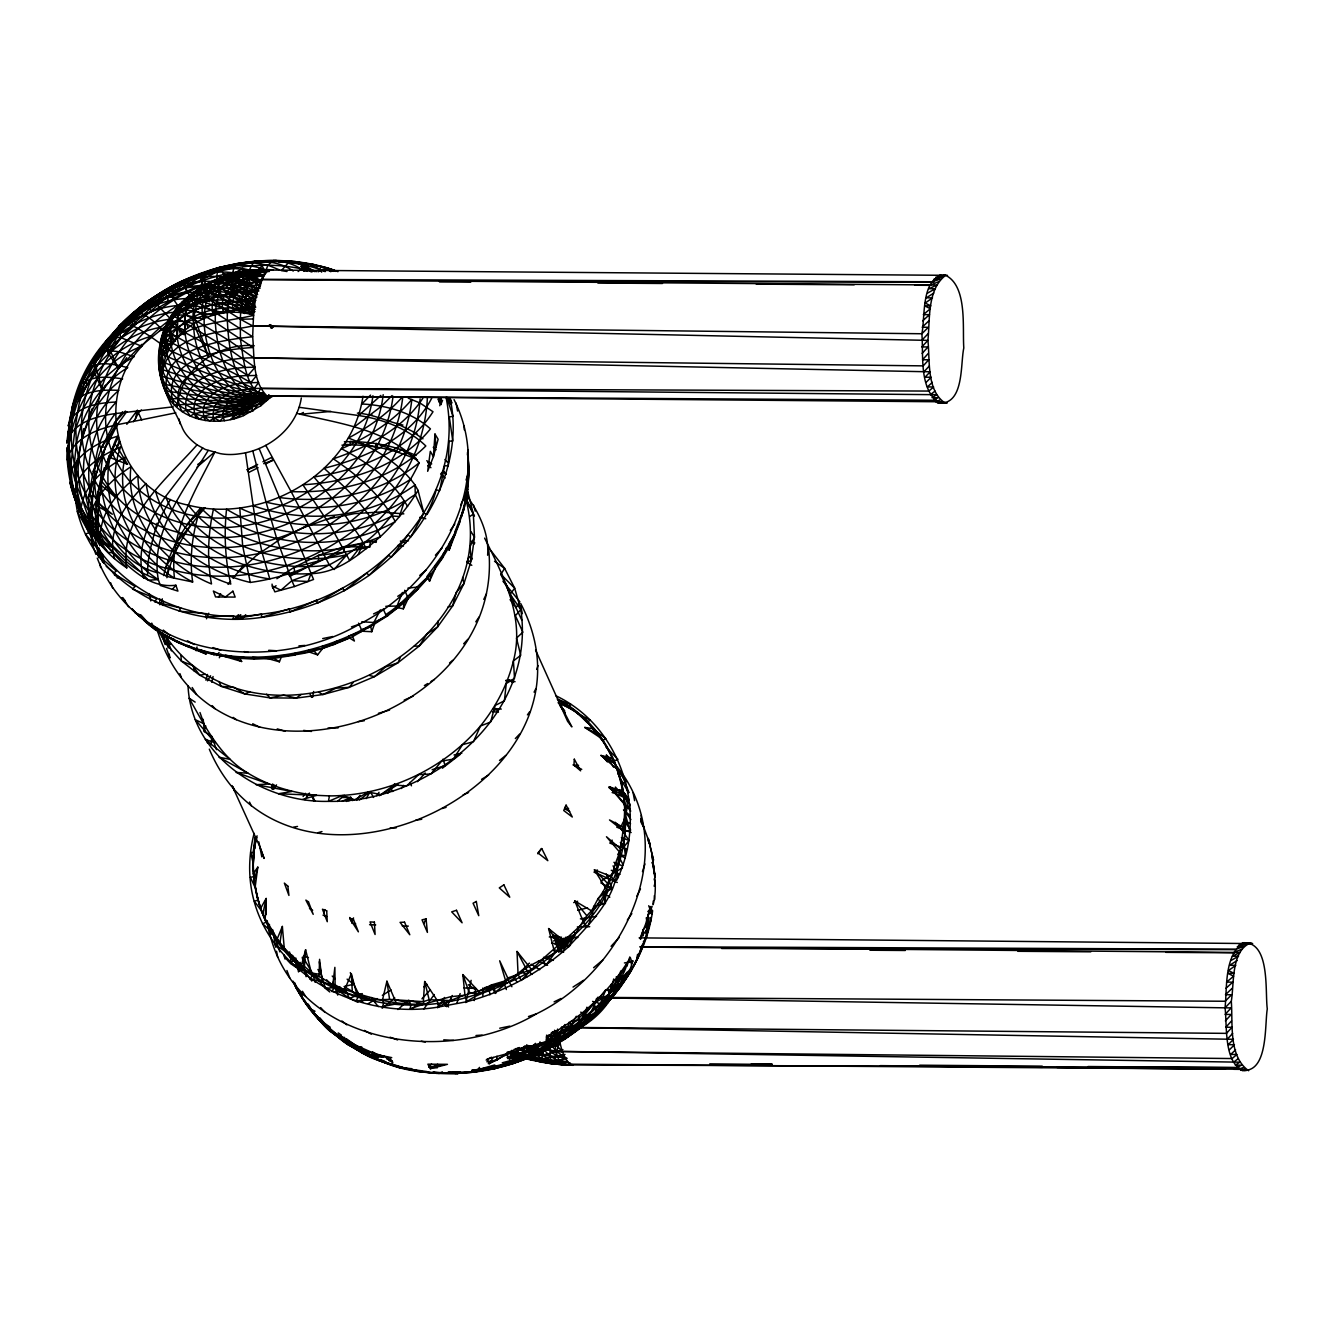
<?xml version="1.0" encoding="UTF-8"?>
<svg xmlns="http://www.w3.org/2000/svg" width="1334" height="1334" viewBox="0 0 1334 1334"><rect width="100%" height="100%" fill="white"/><g stroke="black" fill="none" stroke-linecap="round" stroke-linejoin="round"><path stroke-width="1.5" d="M254.11 833.366C225.996 943.855 336.368 1024.312 438.502 1007.02C459.646 994.03 483.141 990.545 506.353 983.208C533.5 973.353 554.51 953.326 575.354 934.117C644.939 870.385 645.256 747.323 557.946 699.083M652.626 910.722C648.007 944.172 631.466 975.471 609.355 1000.783C580.457 1044.105 528.948 1038.819 489.395 1063.682L487.11 1059.113L506.703 1053.777L508.921 1058.379C534.651 1049.941 558.879 1037.235 580.39 1020.777C599.166 1004.202 621.394 987.377 627.58 961.847L632.033 962.648L630.332 957.662C610.322 991.129 580.674 1018.326 546.423 1036.785L546.39 1042.671L548.324 1048.874C513.09 1066.833 472.786 1077.172 433.183 1071.819L436.168 1073.386L457.612 1073.536L467.8 1071.986M446.056 397.399C468.517 506.987 364.465 603.218 261.514 614.14C167.834 629.881 63.415 561.447 77.472 458.596M272.636 270.068C236.385 264.065 240.604 316.692 240.387 339.186C243.839 358.863 244.839 395.097 270.285 397.615C259.73 396.748 238.686 400.867 243.588 415.574C218.759 426.23 185.309 422.428 169.301 398.749C159.163 382.374 158.412 362.798 159.947 344.222C169.235 293.263 224.746 267.05 272.636 270.068L945.656 275.321C967.534 286.193 962.348 327.163 963.798 347.974C960.263 364.365 964.315 404.285 939.219 403.185C918.843 388.744 923.595 356.145 921.877 333.75C925.462 316.441 920.477 273.537 947.524 275.371M266.233 914.657L265.666 900.367M97.265 558.146C136.218 659.996 274.12 674.087 359.346 624.229C437.519 584.692 496.682 484.475 454.06 399.65M482.858 996.281L482.941 987.96M267.217 920.643C285.343 1043.505 443.972 1069.201 536.385 1013.857C628.197 969.701 688.711 836.501 606.52 755.061M935.834 277.189L943.805 275.938L937.669 275.888L945.656 275.321C926.947 289.611 930.131 319.176 927.914 340.387C930.081 360.714 926.246 390.662 945.356 403.235M597.532 997.799L1225.046 1007.837C1227.263 986.61 1224.078 957.045 1242.788 942.754C1270.568 941.07 1264.915 991.412 1267.283 1008.888C1264.649 1024.745 1268.134 1070.468 1244.355 1070.385C1223.395 1064.966 1227.23 1024.829 1225.046 1007.837L1231.299 1001.3C1234.35 983.508 1230.748 950.758 1250.792 942.855M1231.299 1001.3C1233 1023.678 1228.264 1056.278 1248.641 1070.735M162.498 633.016L162.431 636.868L165.149 644.589M464.966 995.197L450.659 996.715L424.162 1004.068L423.328 1001.667L424.679 981.524L437.218 1000.417L438.502 1007.02L466.883 1001.684L464.966 995.197L462.865 974.604L478.656 991.262L491.479 984.942L492.663 987.76C428.848 1017.258 345.873 1009.605 293.363 960.663L292.63 956.028C280.94 946.823 274.521 932.916 262.515 923.828L266 922.211C254.711 895.531 249.758 866.049 255.278 837.218L254.727 848.574M450.659 996.715L452.043 1000.633L429.164 999.733L423.328 1001.667L389.595 999.416L370.085 999.983L345.072 992.546L321.727 977.872L290.428 963.031L293.363 960.663C261.297 929.031 245.406 879.623 257.078 835.818M593.53 728.681L584.792 727.447L600.817 738.019C622.044 767.967 628.381 806.253 623.962 842.104L619.643 848.057L606.47 836.751L619.843 852.376C610.805 872.253 609.238 895.681 591.612 910.889C580.79 920.16 577.389 935.718 565.849 944.872C551.826 957.779 531.916 961.314 518.076 974.47C503.985 989.394 482.558 989.761 466.883 1001.684C504.452 991.712 539.47 972.986 568.351 946.94C588.844 924.429 616.391 898.716 617.509 866.5C620.26 845.523 625.413 825.212 624.495 803.785C621.844 761.564 596.081 721.044 558.946 700.35M420.093 398.933C410.238 547.023 187.11 631.199 93.197 507.454C6.87 370.569 194.697 221.027 325.379 271.419M427.364 397.865C421.877 517.759 285.293 599.5 173.82 570.202C65.516 546.173 36.218 416.458 108.404 338.302C137.569 316.475 163.899 288.461 200.033 277.255C235.868 264.315 275.838 260.88 312.656 271.686M653.26 900.967L653.143 904.669C656.928 890.845 654.994 875.821 652.676 861.847M319.059 976.471L319.576 959.329L322.178 981.741C355.228 992.946 388.644 1006.053 424.162 1004.068L410.172 1008.671L410.755 1005.386L409.221 1000.533L424.162 1004.068M255.794 307.137C231.049 290.745 193.914 291.262 173.287 314.19L170.752 327.464L171.336 345.956L166.567 342.071C161.181 317.876 183.625 299.883 200.95 287.344C221.394 273.937 246.073 272.453 269.735 270.035C247.64 278.372 222.011 274.937 200.95 287.344C184.876 300.183 182.191 323.128 186.593 342.054C193.48 376.972 232.299 415.174 269.018 395.948M159.58 604.686L159.83 598.883M163.248 605.486L163.415 601.351M193.93 670.752L194.097 666.633M301.301 398.066C296.715 427.964 268.784 450.125 239.653 453.777A45.006 30.999 -15.8 0 1 220.193 453.61L205.303 449.441L197.032 444.839C167.334 478.806 119.009 516.291 126.78 567.867C90.495 544.189 70.168 502.518 67.234 459.963C68.167 415.925 85.459 372.286 111.589 337.068L121.177 337.735L141.754 346.306C169.718 312.106 213.223 291.262 257.395 290.962M257.229 896.982L261.08 910.355L260.714 908.221L266.166 898.466L265.183 919.076L270.819 928.231L271.019 931.666L261.08 910.355L254.377 901.217L258.029 900.05C253.26 879.79 250.875 857.862 256.728 837.585M1242.488 1070.685L1246.773 1070.335L1240.637 1070.285L1244.956 1069.268L570.152 1064.198C562.398 1057.195 560.814 1046.023 558.596 1036.335L550.575 1035.784L550.158 1056.228L551.142 1062.915L551.976 1063.865L573.036 1065.282L560.714 1063.832L511.856 1051.159M197.032 444.839C191.179 440.403 185.626 435.184 182.541 428.414C175.504 410.789 162.831 394.33 162.298 374.754C162.748 349.925 181.09 328.498 203.152 318.909C194.831 282.208 238.486 268.734 266.917 271.619C253.01 289.828 253.66 314.841 252.66 336.752C254.627 356.778 251.909 383.492 268.818 397.615L271.836 396.998M147.574 574.921C147.124 557.095 152.626 540.17 157.112 523.178M465.166 496.632C509.938 655.294 256.545 771.402 164.832 634.917M244.772 313.573C248.124 296.998 242.338 274.637 254.994 261.181C282.941 259.146 311.672 261.481 337.952 271.669M77.339 462.715L81.758 438.236L90.212 414.074L102.535 390.745L94.297 372.286L94.481 359.146L95.448 355.611L108.404 338.302M647.357 929.031L648.274 914.39L652.026 911.739L650.408 906.536L645.706 923.895L639.953 938.569L647.357 929.031L645.706 923.895M258.963 270.285L244.322 272.503L242.454 275.621C242.805 285.426 250.242 292.98 255.494 300.634L253.71 302.718C232.833 289.378 203.485 286.693 183.008 302.234L177.755 314.324L177.489 337.752L171.752 334.417L162.264 335.818C152.71 391.129 223.912 427.247 268.351 399.2L270.952 396.198M434.984 434.05L433.417 456.662L427.664 471.319L430.315 451.342L433.417 456.662L438.119 439.286L434.984 434.05L435.985 447.157M467.484 452.593C470.235 475.071 467.55 498.132 459.813 519.41L460.18 521.26L449.124 550.108L449.391 543.221C465.082 516.608 471.486 484.842 467.55 454.244C469.801 468.884 469.018 484.209 464.682 498.382M99.833 545.689C95.531 509.538 99.516 469.318 118.576 437.252M94.847 363.448C113.724 335.218 133.55 306.42 164.866 290.745C193.13 274.487 224.779 264.182 257.279 261.197L259.68 262.781L276.305 260.463L279.106 262.014L295.014 261.497C307.82 265.166 321.994 264.882 334.534 270.619C266.083 247.357 186.71 265.716 133.05 313.29L135.601 324.479L121.027 338.086L107.971 352.793L118.443 368.784L102.535 390.745L94.847 363.448C104.886 343.472 117.475 323.995 136.518 311.522C151.476 300.584 170.002 297.415 185.576 287.66C212.89 275.104 243.205 268.217 273.337 270.168M304.435 966.45L305.619 949.758L312.139 976.088L309.571 978.789L322.178 981.741L304.435 966.45L301.434 965.466L292.63 956.028L301.918 967.767L301.434 965.466L305.619 949.758M254.177 309.405C227.53 309.555 199.383 313.006 176.722 328.131C154.594 341.304 155.811 370.302 165.316 391.045C199.383 395.348 234.434 402.234 268.868 397.682C232.216 396.348 195.231 386.326 160.48 375.821L163.048 383.108C141.07 330.815 202.551 250.992 256.211 297.599M196.148 418.476C184.476 388.661 224.979 375.288 247.79 375.638L255.061 367.317L230.348 350.075L171.736 314.874L184.876 315.091L203.152 318.909C218.643 312.123 236.435 309.972 252.776 314.924L251.876 312.356C211.422 295.181 150.042 330.032 161.831 377.038C163.999 397.916 184.409 412.089 203.652 416.241C227.214 422.078 248.874 406.67 268.618 395.814L268.351 399.2L260.93 405.653L243.588 415.574M559.863 1039.036L558.663 1044.922L544.706 1042.771L530.048 1046.656L530.015 1058.963L530.832 1059.996L551.976 1063.865L572.153 1064.565M620.627 971.069C617.725 1002.651 588.094 1022.111 564.816 1039.269C531.132 1059.313 492.146 1073.803 452.459 1071.986L457.612 1073.536L460.097 1071.952L448.307 1071.869M177.405 406.336C178.489 385.809 191.762 367.984 208.621 357.095L193.63 324.029C190.895 305.336 197.499 288.528 215.124 279.907C229.448 273.353 245.89 279.54 257.179 289.211L260.097 288.227M255.494 300.634C238.286 288.244 214.474 282.891 194.731 292.413C182.908 301.968 185.593 317.225 184.992 330.365L178.206 327.464L166.066 327.914L164.382 328.981C190.345 346.823 221.494 357.595 247.79 375.638L256.662 375.438L250.775 382.708C230.632 382.391 194.847 394.214 205.169 420.56M211.122 744.756L211.839 736.451L204.302 731.599L203.202 719.309M68.351 453.727L69.902 436.335L68.301 431.099L69.201 444.205L66.733 448.424L68.818 468.434L68.351 453.727L66.733 448.424M362.998 396.231C351.442 474.07 262.448 524.279 188.377 505.169C115.508 490.829 92.963 398.432 141.754 346.306C95.081 363.465 70.035 412.64 67.234 459.963M209.305 749.158C288.344 936.018 614.974 784.642 520.727 603.552M132.5 609.671C203.652 681.824 322.611 664.099 397.599 607.637L403.335 608.838L403.902 602.851C425.346 583.275 444.139 560.213 455.461 533.233L455.077 531.416L463.898 509.138L467.7 489.028L464.799 498.332M254.377 852.359L250.659 852.576L253.293 863.565L254.194 854.227M466.216 488.461L467.951 492.163L466.95 501.884L473.337 514.09L474.47 537.018L471.319 560.38L463.982 583.558L452.626 605.953L437.569 626.98L419.176 646.09L397.932 662.798L374.404 676.672L349.175 687.36L322.928 694.547L296.315 698.099L270.035 697.882L244.756 693.93L221.161 686.326L199.85 675.271L181.374 661.064L166.2 644.055L157.862 629.981M487.627 555.227C489.361 533.75 478.923 512.206 466.316 495.231M438.269 620.86L437.569 626.98L426.997 633.95L419.176 646.09L414.324 646.106M332.75 985.209L334.867 967.35L335.084 984.876L344.472 990.195L345.072 992.546L331.649 991.462L333.767 988.527L332.75 985.209L335.084 984.876M474.27 1000.6L475.721 988.444L463.949 987.944M276.872 578.706L294.164 567.267L318.526 555.361L343.822 552.259L369.735 546.99L370.402 541.504L376.455 541.137M626.863 972.353C596.065 1028.064 535.918 1062.581 474.154 1071.902L471.969 1070.318C517.692 1063.982 562.531 1047.257 596.031 1014.44L595.598 1007.804L593.747 1003.001C617.709 992.096 634.867 970.785 641.854 945.606M272.536 785.726L272.086 789.144L274.037 785.659M544.706 1042.771L541.354 1062.231L553.026 1063.165L566.616 1062.031L570.352 1063.098M157.262 630.265C214.29 813.807 508.187 723.295 488.494 547.457M630.715 830.065L623.945 820.36C627.397 810.722 630.048 797.365 621.277 789.745M280.073 942.021L282.358 926.446L277.005 939.369L277.872 942.554L274.621 944.572L284.742 950.942L301.918 967.767M439.803 405.753L440.954 397.966M372.936 395.731C359.063 501.651 206.737 560.613 130.198 481.857C55.845 393.964 164.699 276.538 260.997 282.758L267.951 265.166L273.47 260.463L313.19 264.332L333.367 271.369M383.192 394.697C369.885 509.204 205.453 573.703 122.995 488.844C43.388 394.731 159.93 269.001 263.048 275.638C209.071 250.859 156.645 295.481 118.526 329.331L121.027 338.086M393.063 396.265C378.989 508.221 232.566 575.538 137.919 514.691C93.03 486.543 77.022 425.613 97.716 377.705C107.537 353.227 123.879 331.749 143.789 314.574C163.332 293.847 192.83 287.227 219.726 296.098L216.858 276.138L217.926 267.8C234.751 264.082 253.31 263.632 268.984 271.652M402.635 398.332C388.361 511.356 247.224 581.291 146.723 531.232C101.884 509.655 74.437 458.196 83.041 408.938C87.21 382.474 99.25 357.729 115.875 336.868C134.634 321.744 157.896 312.023 182.174 311.839L170.785 295.448L165.199 289.895C141.521 304.185 121.561 325.012 110.138 350.342L118.443 368.784L141.854 344.339M648.874 917.625C646.757 949.958 627.981 978.622 607.554 1002.834L600.533 1003.718L592.579 1001.4M649.475 913.54L652.126 906.27M643.255 942.037L646.106 938.219L651.192 917.742M651.742 914.007L652.309 910.272M257.796 867.15L255.111 887.494L250.408 877.305L254.127 876.605L253.327 873.603L257.796 867.15L254.344 879.906M265.566 910.672L266.183 906.837M467.584 453.46L468.201 449.625M637.552 954.394L636.968 958.062L640.87 950.658M118.526 329.331L119.009 326.413C146.44 295.231 192.73 275.788 232.883 293.147C233.267 283.575 230.232 271.786 236.401 263.632L252.843 262.748L267.951 265.166L279.373 269.835M255.628 839.136L253.627 850.408L253.994 848.457M312.606 697.282L313.64 691.479M484.626 538.136C503.535 575.954 524.962 617.409 513.423 660.93C507.537 684.876 495.864 706.887 480.423 726.029C443.272 769.685 386.76 795.831 329.431 795.898L328.447 801.35C262.348 803.135 191.346 756.028 188.027 685.926M561.264 952.042L563.932 938.119M553.243 1032.466L560.313 1044.472L545.056 1043.005L541.354 1062.231L506.903 1052.376M932.299 382.341L927.447 386.927L933.6 386.977L928.881 391.062L260.864 388.427C242.788 388.027 210.405 393.297 213.323 417.575L219.893 420.977L223.262 417.559L252.61 411.172C249.074 401.417 261.881 398.399 268.784 396.531C236.485 405.92 202.351 397.916 169.301 398.749C150.525 349.691 220.093 340.187 252.66 336.752L215.574 312.806L187.694 296.765L234.284 312.106C226.28 295.031 246.507 282.591 261.097 280.94L262.665 275.521L266.483 271.786L269.551 270.919M626.93 966.25L629.815 956.928M81.758 438.236L83.675 428.648M161.114 604.652L162.298 598.816M260.147 286.81L260.997 282.758C237.285 267.851 206.887 269.668 182.108 280.99C156.261 292.096 139.503 314.974 119.21 333.267L129.365 330.315L133.717 319.71C158.763 297.882 185.559 277.439 217.926 267.8C242.304 262.264 270.835 255.494 293.263 271.035M263.098 912.723L266.166 898.466M555.611 695.631C622.795 727.313 648.574 814.707 616.692 880.24L613.223 879.49L611.422 876.471L594.397 869.851L607.087 890.312L604.119 904.035L600.9 902.818L598.099 898.599C606.303 888.744 609.521 876.705 617.509 866.5L614.974 863.482M613.707 978.973L611.105 990.628L604.585 1003.818L594.597 1016.108L588.611 1015.958L580.724 1012.156M133.417 421.677L135.418 418.826L137.335 410.355L141.687 420.043M163.665 575.571C169.618 550.125 183.575 526.98 200.967 507.67M166.867 577.722C172.486 551.426 187.11 527.714 205.002 507.937M196.181 650.759L197.032 646.957M211.773 682.241L213.056 676.538M611.656 983.775L609.371 993.697L609.355 1000.783L607.554 1002.834M386.91 981.224L382.491 999.983L383.642 1003.335L382.508 1006.57L396.632 1003.852L386.91 981.224L389.595 999.416M465.816 1002.568L471.135 980.34M83.041 519.076L69.852 476.421C72.52 449.892 75.021 423.045 80.54 396.732C94.731 368.467 119.71 345.273 150.459 336.502L170.318 350.642M449.425 545.689L426.847 576.705L429.531 581.207L431.349 573.903C415.808 586.743 403.185 603.602 385.743 614.607L383.525 609.688M204.302 731.599L205.753 725.879M596.531 998.549C585.543 1036.618 544.689 1050.792 510.739 1061.597L508.921 1058.379L520.377 1048.741L527.981 1051.342C576.855 1045.122 606.47 1002.551 627.647 962.464L631.165 961.264M205.936 680.223L207.47 674.454M640.587 939.353L643.221 929.565L649.641 922.911M645.689 933L647.64 925.779L646.273 917.809M159.696 367.334L162.298 374.754C144.289 322.178 213.573 287.977 254.944 311.572M102.234 486.093L115.408 497.399L102.034 481.774L109.105 455.628L110.472 457.679L127.48 464.299L117.325 447.057L119.376 439.686M517.625 1053.093L508.071 1052.326L520.56 1057.212L551.976 1063.865L554.244 1060.847L558.663 1044.922L543.505 1049.508L521.627 1052.793M654.144 886.193L655.177 882.591L654.144 878.939M642.738 943.855C635.034 970.468 615.374 992.163 596.365 1011.656C571.269 1033.116 542.771 1054.861 508.921 1058.379M208.171 300.067L201.501 285.376L203.368 279.073L199.75 273.603L206.787 300.233C146.373 288.311 97.515 340.037 77.455 391.846C85.043 370.518 98.933 351.776 115.875 336.868M556.211 1030.849C553.327 1041.487 555.511 1054.11 560.714 1063.832L562.581 1064.882L1237.035 1067.5L1241.454 1065.166L1235.317 1065.116L1239.82 1062.181L562.381 1051.492L543.805 1049.691L526.28 1045.639M444.906 553.06L446.573 547.524M98.649 543.905C92.379 518.826 96.315 491.946 104.369 467.65L105.753 469.651L114.791 443.838L117.325 447.057M271.652 787.544L272.753 784.025L271.352 787.777M449.124 550.108L451.876 541.321M464.532 506.653L461.197 517.008L463.898 509.138M536.735 669.401L538.002 665.566M273.137 788.961L274.42 785.042M466.066 480.057L467.934 474.354M642.471 871.586L644.972 863.982M323.645 913.29L324.879 909.571M353.543 917.892L351.792 923.211L355.644 923.678M626.296 817.675L629.798 830.615L626.08 830.832L623.011 827.097L626.296 817.675L624.879 815.808M456.795 1003.201L460.163 993.58M380.223 609.988L373.87 622.511L374.487 624.079L352.626 636.585L354.41 641.037L349.475 637.935L348.658 636.118L362.131 631.232L371.752 631.716L374.487 624.079L387.961 615.541L403.902 602.851M569.685 811.439L564.799 808.921L566.133 805.169L572.286 817.025L563.732 810.522L566.05 805.152M553.56 935.467L555.894 938.619L558.879 951.942L561.097 945.773L559.413 940.303L555.844 935.701L558.879 936.718M401.617 397.782C386.71 414.541 368.084 427.43 348.457 438.052C373.954 447.724 398.733 462.615 415.007 484.959L415.291 494.597C394.43 506.203 383.959 530.315 363.348 543.088C347.207 555.394 329.598 565.633 310.955 573.653L308.087 581.491L291.879 580.69L280.874 590.212L272.369 585.993L274.821 591.862L294.414 586.543L313.557 579.473L259.113 448.507M508.738 1051.859L520.56 1057.212L530.832 1059.996L535.484 1053.543L540.003 1041.937L543.805 1049.691L550.158 1056.228L559.013 1061.164L567.367 1061.48L560.714 1063.832M595.598 1007.804L609.971 997.699L621.16 986.159L621.561 978.572L632.349 967.033L631.282 970.735L619.009 988.627L615.624 990.128L605.536 990.111L600.533 1003.718L563.398 1038.936L548.324 1048.874L543.788 1042.754L528.664 1049.875L506.987 1057.295M90.212 414.074L92.313 408.404M472.353 558.612L469.018 556.561L466.933 562.214L471.802 565.316M166.066 575.854L169.001 568.217L165.416 567.8L178.172 545.873L174.804 544.939L191.129 524.596L188.044 523.161L204.536 507.72M586.927 1007.203C581.641 1027.213 561.797 1035.584 547.507 1048.207C530.598 1058.846 511.256 1064.665 491.462 1066.833L494.747 1068.634L513.557 1062.431L561.18 1037.285L571.719 1024.779L595.514 1002.534L605.536 990.111M402.434 592.479L397.048 606.02L397.599 607.637M562.698 952.359L566.917 943.255L566.233 938.519L576.672 937.352M333.65 644.706L336.168 643.255L335.451 641.737L349.475 637.935L322.911 648.191L317.592 654.861L309.021 651.959L294.33 653.543L295.181 655.027L274.054 658.329L254.094 659.129L252.61 657.328L267.884 658.579L279.406 661.797L281.274 657.178L280.39 655.711C305.636 655.628 329.882 646.84 352.626 636.585M206.47 618.793L208.771 613.206M219.343 657.762L220.877 654.027M441.054 404.019L442.571 400.317M344.472 990.195L351.309 973.703L357.779 997.682L356.128 1000.8L370.085 999.983L369.401 997.599M423.929 923.495L425.796 919.076M77.455 391.846L86.193 371.369L97.732 352.926L111.589 337.068M155.845 528.998L162.248 514.024L170.385 499.5M252.61 411.172L263.048 398.783L269.018 395.147M214.574 452.593C194.931 491.312 169.118 532.666 174.471 578.206L192.663 581.974C189.028 557.078 192.646 531.432 200.7 507.72C231.816 540.003 278.556 552.543 322.361 550.625C342.321 549.191 361.948 544.555 380.357 536.702C394.947 523.028 407.754 507.554 418.042 490.412L415.007 484.959C369.235 518.859 305.986 524.245 252.976 505.686M400.433 657.178L397.932 662.798L385.476 667.017L374.404 676.672L369.618 675.521M358.312 554.36L363.348 543.088L359.68 536.585L338.603 505.936L313.89 476.972C359.063 470.102 407.537 451.976 433 411.739L419.977 402.985L408.271 398.216M429.531 581.207L435.351 568.217L435.234 565.933L442.538 557.979L442.755 554.744L455.461 533.233M555.794 942.955L558.879 937.052L553.927 935.701M273.287 789.178L274.887 785.693M625.112 857.812L617.725 854.41L629.081 840.437L620.393 827.964L623.228 821.877M403.335 608.838L408.221 598.449L404.719 590.262M631.199 964.015L632.933 960.663L628.848 973.637L625.112 975.688C616.058 997.982 595.264 1019.343 570.602 1021.594L563.932 1032.433L546.423 1036.785M483.775 599.383L486.493 593.763M446.957 1006.436L452.276 995.514M135.418 418.826L138.619 412.506L141.404 410.022M273.387 789.144L275.188 785.593M460.664 504.836L463.448 499.316M479.523 1067.383L476.188 1071.952L455.061 1073.536M636.752 896.315L640.47 888.961M534.084 692.179L535.884 688.644M431.666 398.266C410.989 438.286 365.749 457.896 324.062 468.284C345.773 487.911 369.668 508.938 380.357 536.702C360.247 553.727 338.769 573.003 310.955 573.653C289.011 574.837 267.033 572.036 246.073 565.466C212.006 553.827 179.273 530.949 165.583 496.515L202.685 448.057M114.557 558.596C106.036 530.182 126.63 502.234 146.14 483.508C153.093 535.584 201.968 571.202 250.308 582.441C321.277 572.82 388.594 528.481 419.209 462.798C387.81 429.114 338.903 423.428 296.698 413.373M175.821 412.823L115.691 425.029C82.425 477.088 109.521 547.657 158.296 579.623L160.28 585.459L177.906 591.095L175.855 585.226C143.889 589.328 123.061 558.679 100.534 540.97C83.208 526.73 76.155 503.118 69.935 482.191C75.288 509.088 92.363 530.765 108.137 552.343L112.773 552.876L126.78 567.867M116.742 425.913L93.28 471.336L88.794 496.315L88.528 521.044L92.513 544.972L95.915 554.377M591.612 910.889L574.804 900.95L583.258 921.627L584.992 924.779L587.894 926.43L592.93 913.023L591.612 910.889L598.099 898.599L607.087 890.312M348.841 800.984L350.759 797.382L341.654 797.549M576.255 1016.275L571.719 1024.779L545.589 1041.704M574.087 931.916L575.354 934.117L568.351 946.94L563.165 940.287L548.607 928.581L554.744 953.11L545.973 965.099L542.288 959.429C562.148 940.787 586.126 924.779 599.9 900.817M102.535 390.745L105.536 385.293M110.472 457.679L120.277 441.787M208.171 450.492C184.892 488.811 149.858 531.149 158.296 579.623L148.458 580.207C118.709 547.274 71.619 520.877 71.319 470.502C79.473 451.976 99.116 442.038 117.475 436.201C103.885 463.165 105.536 495.564 117.525 522.778C130.148 545.956 146.523 572.986 174.471 578.206C132.016 551.459 102.184 496.648 120.627 446.94C99.55 455.828 73.587 472.386 74.637 498.249M366.166 798.616L370.185 791.629L373.603 797.449M96.582 368.401L86.977 384.742L79.273 401.651L77.622 396.565L86.977 384.742L85.293 379.723L94.297 372.286M422.828 398.282C402.434 429.281 367.534 447.157 333.3 458.829C357.712 475.271 381.124 495.381 395.281 521.594C339.52 553.06 264.065 548.941 213.473 509.071C208.054 533.567 206.82 559.246 211.522 583.958C165.583 565.032 124.646 519.109 130.932 466.733C109.521 480.724 82.224 506.27 92.496 534.384M489.395 1063.682L493.163 1057.462M218.476 597.248L220.644 593.697M207.504 680.857L210.605 675.754M387.76 793.313L394.697 783.692M494.53 561.264L504.652 568.367L514.691 588.194L520.81 609.655L515.391 615.674L522.828 632.199L516.491 638.102L520.727 655.277L513.423 660.93L514.54 678.322L506.253 683.592L504.419 700.767L495.147 705.469L490.612 722.044L480.423 726.029L473.47 741.671L462.448 744.706L453.427 759.113L441.687 761.047L430.932 773.987L418.693 774.604L406.587 785.893L394.03 785.042L380.957 794.547L368.367 792.079L354.711 799.75L342.354 795.531L328.447 801.35C428.714 803.502 536.802 716.208 520.81 609.655L510.122 594.247L500.834 574.354L504.652 568.367L490.929 550.642M94.481 359.146L106.42 340.57L120.627 324.546C131.716 322.111 141.521 331.266 150.459 336.502M356.728 800.4L360.013 795.281M173.27 406.82L115.324 413.59C96.298 437.769 90.662 470.302 96.932 500.083C104.752 532.366 123.061 563.682 157.129 572.67M437.602 1007.804L444.505 997.465M273.503 789.428L276.538 784.892M126.797 424.312L137.335 410.355M475.788 621.827L479.139 616.942M564.982 1024.495C545.739 1055.911 507.387 1069.635 471.969 1070.318M224.362 420.71C216.842 401.501 242.955 392.88 257.645 393.096L260.864 388.427L936.551 394.697L932.049 397.632L938.186 397.682L933.767 400M376.738 795.614L379.023 792.313M537.835 853.81L541.387 848.691M116.575 425.729L101.918 446.69L93.28 471.336L96.915 471.619L105.369 447.44L101.918 446.69L114.491 422.895L122.595 411.689M450.308 530.432L454.811 523.979M627.347 920.06L631.849 913.623M165.583 496.515C149.358 519.493 134.751 549.658 143.722 578.122M527.414 714.891L529.698 711.689M126.78 411.572L117.692 424.112L114.491 422.895L125.413 411.039M303.101 796.531L305.419 793.33M304.952 799.633L309.505 793.363M423.595 1009.271L434.25 994.564M118.443 368.784L120.827 365.616M123.195 362.448L126.763 357.695M450.625 1072.603C386.46 1075.988 320.327 1040.57 293.08 981.207C306.487 1010.688 329.982 1035.251 358.846 1049.991L360.747 1047.457C386.743 1071.002 424.062 1073.82 457.612 1073.536M568.734 1022.394L575.438 1027.18L580.29 1028.297L581.341 1024.462L580.39 1020.777L593.747 1003.001M401.234 788.544L403.602 785.409M510.122 594.247L514.691 588.194L500.834 574.354M612.173 840.12L609.838 843.121L627.414 849.341M233.083 578.306L244.255 564.415M543.788 1042.754L530.048 1053.66L513.523 1059.746L494.747 1068.634L474.154 1071.902M353.06 682.608L349.175 687.36L335.968 688.161L322.928 694.547L318.576 692.146M216.642 655.511L219.076 652.526M172.453 589.345L175.855 585.226M228.031 584.359L230.549 581.324M241.938 619.243L245.723 614.707M230.415 419.51C241.187 409.071 258.529 408.037 268.618 395.814M507.754 977.989L505.286 980.874L491.479 984.942L506.353 983.208L499.683 960.78L507.754 977.989L531.582 969.601L542.288 959.429M546.473 1039.62L553.176 1031.782M437.252 1067.85L428.981 1066.983L431.549 1063.998M238.452 614.674L234.484 619.193L240.754 614.674M120.627 324.546L106.42 340.57L106.203 347.907L107.971 352.793M417.425 781.674L425.196 772.97M928.264 353.46L922.578 359.746L928.714 359.796L923.228 365.866L253.793 357.862C225.463 357.362 161.481 370.068 182.041 411.572C210.022 403.318 242.371 409.688 268.868 395.314M1231.532 1020.944L1225.846 1027.23L1231.999 1027.28L1226.496 1033.366L561.431 1027.33M922.127 353.41L927.997 346.957L921.844 346.923L927.914 340.387L252.876 325.93C220.777 332.95 165.233 333.25 161.831 377.038C175.088 410.589 222.828 425.813 252.393 405.219M1225.396 1020.894L1231.265 1014.457L1225.129 1014.407L1231.182 1007.887L1225.046 1007.837M261.581 398.016C232.816 385.993 228.698 347.824 227.33 320.377C226.597 298.833 234.484 265.333 262.715 270.252L266.483 271.786C242.404 271.619 205.169 284.559 213.307 315.141L176.772 308.037L179.79 311.055L228.631 340.237L253.793 357.862L924.045 371.702L929.364 365.916M561.431 1027.363L1227.313 1039.203L1232.633 1033.4M435.418 555.177L442.254 547.774M306.537 796.231L309.271 793.263M611.089 946.29L619.276 937.418M463.648 643.805L467.8 639.336M412.089 1009.388L419.143 1001.834M421.961 998.799L430.415 989.728M515.341 738.586L519.576 734.134M921.777 340.337L928.014 333.8M524.379 1046.323L521.494 1049.308L518.242 1047.99M135.601 324.479C161.364 302.218 185.059 277.355 219.126 268.001L220.727 269.718C247.624 263.348 279.29 252.543 303.969 270.985M298.116 271.552L305.203 265.666L309.305 264.232L321.511 269.952L330.615 268.884L335.601 271.402M370.569 395.114L361.847 403.969C386.343 405.269 411.822 412.223 430.432 428.881C399.917 466.617 349.808 482.074 302.868 484.776L329.665 524.495L349.658 560.497L363.348 543.088L366.183 548.774M926.163 382.291L931.165 377.255L925.029 377.205L930.182 371.752L924.045 371.702M1229.448 1049.791L1234.434 1044.739L1228.297 1044.689L1233.45 1039.253L1227.313 1039.203M392.046 395.564L381.474 406.203L354.244 426.947M380.84 395.431L358.713 415.541L299.183 407.304M484.926 987.544C501.968 984.742 517.809 975.904 529.381 963.115M238.119 572.236L261.848 550.525M446.173 473.903L443.372 471.286L440.687 473.887L445.189 478.056M647.84 911.639L650.092 909.454L648.741 905.719M197.065 467.1L214.907 451.742M928.814 320.877L922.178 327.23L928.331 327.28L921.877 333.75L252.876 325.93C232.349 316.008 214.974 300.4 193.713 291.779L243.772 312.856L251.876 312.356L251.692 307.337L253.71 302.718L237.585 282.741L235.634 277.939L236.018 274.521L238.886 272.753L249.925 273.82L261.097 280.94M535.501 1043.355L528.664 1049.875L513.523 1059.746L502.251 1062.814M1232.082 988.377L1225.462 994.714L1231.599 994.764L1225.162 1001.25L597.532 997.382M442.404 768.184L460.147 754.444M1235.584 1049.841L1230.732 1054.427L1236.868 1054.477L1232.149 1058.546L562.381 1051.492L555.278 1044.272L550.575 1035.784M119.009 326.413L134.284 311.806C151.442 313.673 162.114 332.183 175.471 341.287M337.485 801.451L344.139 795.214M346.406 801.451L350.759 797.382L352.643 800.6M922.678 320.827L929.481 314.674L923.345 314.624L930.332 308.738L924.679 305.82L930.815 305.87L925.196 303.051L932.499 297.866L926.363 297.815L933.817 293.063M1225.946 988.327L1232.749 982.158L1226.613 982.107L1233.6 976.221L1227.947 973.32L1234.083 973.37L1228.481 970.552L1235.784 965.366L1229.631 965.316L1237.085 960.563M407.887 588.161L417.659 587.027L427.314 578.406M263.048 398.783C246.306 408.721 225.679 410.839 209.521 420.894L203.652 416.241L199.566 419.26L194.43 413.59L190.312 416.125L185.943 409.705C181.674 374.404 228.764 366.75 255.061 367.317M397.916 1009.521L408.588 1000.2M423.845 986.893L426.897 984.225M419.726 575.438L426.013 570.168M593.597 967.717L603.051 959.813M506.353 983.208L494.647 992.779L492.663 987.76M449.525 662.981L452.726 660.363M133.05 313.29C162.048 285.092 209.054 269.968 246.123 291.396M137.585 348.674L167.634 324.512M382.158 1008.254L394.831 997.999M499.516 760.463L505.786 755.428M80.79 513.974L81.157 507.37L75.888 486.043L74.304 464.566L76.321 443.638L75.821 428.147L83.041 408.938L93.046 391.812L105.286 377.239L119.193 365.483L134.15 356.712L118.593 351.642L106.053 350.342L101.301 351.159L95.448 355.611L85.026 375.238C90.662 357.962 114.624 364.465 127.747 367.617C100.467 383.959 82.291 412.673 76.321 443.638C78.406 463.815 85.459 483.325 96.932 500.083C122.128 536.001 165.683 555.094 208.671 557.379C301.634 562.748 401.1 495.564 411.856 399.4C393.213 421.711 367.917 437.302 341.454 448.724C367.4 462.264 393.013 480.373 407.537 506.42M525.212 1046.039L507.537 1058.546M359.23 800.15L370.185 791.629M930.415 394.647L935.017 391.112M1233.683 1062.131L1238.285 1058.596M622.544 867.717L600.967 881.124M301.084 694.497L296.315 698.099L283.675 695.181L270.035 697.882L266.567 694.214M419.209 462.798C380.473 494.347 327.514 504.069 278.806 497.432M407.704 596.815L418.409 588.928L417.659 587.027M251.843 408.104L234.1 418.776C227.931 403.051 249.308 395.981 261.347 396.165L264.299 394.064C228.781 382.708 193.23 368.334 159.196 352.91M508.071 1052.326L520.56 1057.212L522.761 1056.912L531.616 1046.756L537.635 1048.391L542.788 1055.094L550.525 1060.347L559.013 1061.164L564.799 1057.262L556.261 1051.259L550.175 1043.788L546.523 1035.167M569.268 946.423L558.329 944.555L552.576 935.384L559.413 940.303L566.35 941.771L572.853 937.702L565.399 937.785M469.835 516.491L473.337 514.09L467.951 492.163M625.062 828.881L622.811 830.432L609.505 819.943L623.011 827.097M257.545 554.677L279.506 539.686L308.521 524.779M276.088 585.743L272.72 588.044L272.036 584.109M289.595 576.521L318.576 561.014L343.822 552.259L344.139 546.707L370.402 541.504L376.238 542.388M596.031 1014.44L581.341 1024.462L563.932 1032.433L564.816 1039.269L561.18 1037.285L554.51 1030.215M268.984 395.281L261.331 400.483L203.652 416.241M408.221 598.449L397.048 606.02L385.776 606.32M194.43 413.59L254.227 402.635C215.991 407.304 181.841 373.937 177.205 337.352C175.488 321.01 179.19 300.183 195.514 292.48C216.642 280.157 241.954 283.025 264.199 274.737C248.774 274.721 232.316 269.535 218.726 280.323C206.403 291.429 203.618 309.171 204.202 324.979C206.487 355.261 221.811 393.363 255.094 399.316M510.338 1051.342L496.982 1060.013L488.244 1063.698M133.717 319.71C159.029 310.472 179.54 291.712 205.536 283.675L203.368 279.073L220.727 269.718L238.152 263.715L240.153 265.349M151.142 312.389L149.575 307.37L166.6 296.415L184.592 286.943L203.368 279.073M197.682 464.482L204.102 460.347M397.749 596.298L406.486 590.679M379.39 795.714L397.899 784.625M573.036 987.06L583.525 980.307M159.546 330.882L173.403 322.261M617.759 774.003L621.01 771.986L628.914 792.479M430.382 1068.734L447.457 1064.332L427.847 1064.182L430.382 1068.734L437.652 1064.265M424.379 685.576L427.697 683.542M431.015 681.507L434.334 679.473M368.334 1003.602L377.055 998.566M382.341 995.331L391.129 989.945M597.432 870.001L594.014 872.119L617.275 882.491M481.574 779.339L488.644 775.037M410.689 479.173C368.734 507.203 314.624 513.84 266.05 502.134L252.76 450.859M228.698 276.638L242.338 268.484L256.495 271.486L262.114 265.883L264.516 270.435L244.672 273.053L224.929 277.472L222.678 272.903L228.698 276.638L236.235 293.163M927.68 293.03L935.251 288.761L929.114 288.711L936.801 284.992L248.824 279.59L233.75 274.537C210.205 291.762 213.64 326.663 219.86 351.742C225.913 372.603 242.271 405.002 268.751 397.015M1230.948 960.513L1238.519 956.245L1232.383 956.195L1240.07 952.476L640.12 947.057M318.209 271.786L321.511 269.952M486.143 1060.063L491.529 1057.212M567.767 943.188L557.629 948.124M941.087 402.901L942.921 401.934M303.435 412.456L299.85 414.324L330.882 411.422M563.165 940.287L575.354 934.117M258.112 467.717L248.908 472.353L247.174 469.718L257.645 464.432M262.898 461.797L271.636 457.395L272.82 460.313L265.466 464.015M385.626 1061.981C346.89 1050.225 315.724 1020.627 295.331 986.326C323.862 1037.535 380.907 1070.618 439.27 1073.386L442.404 1071.819M373.57 613.907L384.109 608.838M554.11 1001.851L561.13 998.466M342.038 801.367L350.759 797.382M249.958 691.596L244.756 693.93L234.05 687.343L221.161 686.326L219.009 681.524M463.098 794.931L468.584 792.496M404.169 700.133L413.106 696.181M362.264 993.58L349.308 998.332L334.567 987.944L326.597 979.823M467.217 562.198L471.319 560.38L469.968 546.823L474.47 537.018L470.852 531.532M515.808 1048.574L517.475 1052.376L510.672 1053.893L508.004 1052.192M551.342 1032.699L556.595 1030.498M566.233 938.519L570.552 938.819L570.418 937.302L572.353 937.519L555.127 944.439L566.1 946.556M303.418 527.647L334.35 516.575M930.665 284.942L938.452 281.791M1233.933 952.426L1241.721 949.274M245.739 404.269C206.753 407.587 170.185 372.353 170.118 333.617C169.585 284.909 231.082 292.913 261.647 279.306L932.316 281.741L940.187 279.19L934.05 279.139L941.971 277.239M288.928 575.321L294.664 573.053L294.164 567.267L318.576 561.014L318.526 555.361L344.139 546.707L369.735 546.99M605.069 901.667L603.001 892.513L612.273 888.861L606.27 873.97M935.534 401.734L939.903 400.05M1238.819 1069.218L1243.171 1067.55M266.05 502.134L276.705 538.502L291.879 580.69L310.955 573.653M513.84 1049.591L519.376 1047.54M247.174 469.718L256.328 466.35M263.665 463.665L272.82 460.313M546.64 1042.054L560.247 1037.085L548.124 1035.217M573.687 902.601L577.605 901.267M562.915 1049.591C548.824 1054.494 533.767 1057.228 518.843 1055.928M351.459 626.897L359.346 624.229M528.481 1016.525L536.385 1013.857M159.413 351.376L162.765 350.258L166.683 354.761L166.567 342.071L159.947 344.222L165.666 348.608L254.094 388.578L258.613 382.524L250.775 382.708C222.311 365.499 190.629 354.11 162.081 337.352C180.073 305.219 222.428 301.167 255.528 300.45M494.764 1064.949L471.869 1071.369M251.876 312.356L216.592 291.479L207.22 283.525L221.411 288.544L241.971 300.75L256.462 296.048C241.221 294.547 230.232 281.591 215.124 279.907C169.351 312.189 203.135 400.067 257.245 400.483M220.727 269.718L201.651 275.821L184.592 286.943L186.693 291.579L166.6 296.415L165.199 289.895C193.03 273.87 230.465 270.052 257.495 289.795M244.322 405.92C205.686 411.439 165.349 379.206 164.966 339.62C166.95 293.88 227.364 298.516 258.529 287.894C245.856 287.844 236.285 278.372 224.012 276.888M432.099 769.718L445.189 765.549L442.955 759.179M200.95 287.344L218.643 295.714L240.704 309.705L254.794 305.286L241.971 300.75M171.386 650.825L166.083 635.734L162.431 636.868L161.831 632.783M358.512 623.145L361.481 629.698L370.819 626.83L371.752 631.716M442.221 808.521L446.106 807.353M378.372 713.323L389.561 710.055M302.851 799.333L316.675 795.331L329.431 795.898M318.009 832.699L321.961 831.566M242.738 409.571C208.538 418.209 167.05 397.749 159.997 361.647C172.003 322.311 221.027 323.495 253.593 315.341L240.704 309.705M553.493 941.004L562.231 938.586M160.163 327.43C117.792 335.017 86.827 370.435 71.836 408.838C83.675 363.598 123.095 324.045 170.785 319.176L184.059 334.751M530.015 1058.963L541.854 1058.946L565.032 1054.427M115.691 425.029C97.649 429.098 77.439 436.735 68.768 454.377L69.852 476.421M577.639 910.288L587.577 907.87M593.547 906.403L605.469 903.485M564.866 942.855L559.013 944.272L548.607 928.581M1245.239 944.739L1237.318 946.64L1243.455 946.69L1235.584 949.224L640.07 946.706M336.168 643.255L321.944 646.54L322.911 648.191L308.204 650.475L309.021 651.959M625.112 975.688L616.141 976.955M454.044 754.961L461.814 753.226M448.041 606.97L452.626 605.953L456.178 592.446L463.982 583.558L462.598 577.455M77.622 396.565L82.024 395.614M205.036 674.204L199.85 675.271L192.279 665.466L181.374 661.064L180.907 655.411M322.678 638.569L332.783 636.518M499.716 1028.214L509.821 1026.146M328.648 518.876L354.577 513.607L380.507 511.989L403.835 513.873M245.022 293.513L258.929 290.895M446.523 1002.668L444.122 1003.101L442.488 1000.116M566.867 1058.546C549.074 1063.548 530.482 1061.531 513.823 1053.91L511.239 1050.859M486.843 1061.814L496.982 1060.013L496.932 1056.245M495.881 1067.25L472.019 1070.935M553.06 938.035L558.879 937.052M293.697 827.097L297.532 826.446M391.746 1057.629L377.589 1054.827L366.933 1055.261L362.514 1053.31L343.605 1041.037L340.72 1036.368L329.798 1030.548L326.847 1025.846L314.574 1013.907L304.786 1001.617L307.07 1005.486L314.207 1012.189M415.724 820.243L421.744 819.259M518.843 1048.474L530.048 1046.656M1239.103 944.689L1247.073 943.438M115.324 413.59C96.748 416.125 72.069 422.344 66.7 443.088L69.735 421.077L76.188 400.217C87.627 389.945 104.285 389.628 118.809 390.378C71.619 430.915 73.754 507.47 112.773 552.876M580.39 918.859L596.481 916.358M358.212 721.661L364.349 720.727M340.303 987.093L325.363 988.327L312.456 973.186L302.985 957.145M624.429 962.931L627.647 962.464M428.981 1066.983L444.606 1064.732M564.799 808.921L568.601 808.404M249.725 401.434L174.104 404.969C157.345 359.23 222.028 349.308 252.976 347.49L215.341 322.294L181.674 302.334L223.778 312.856C215.724 289.445 243.588 276.488 262.665 275.521L253.26 271.085L249.925 273.82C247.14 282.174 253.026 290.178 256.895 297.182M361.747 1046.94C348.441 1049.891 339.503 1037.102 329.798 1030.548L352.193 1046.59L377.172 1058.062M201.501 285.376L184.592 286.943L182.108 280.99L194.23 305.503C159.83 302.468 124.929 318.593 106.203 347.907L110.138 350.342M188.377 505.169C224.529 552.226 290.829 566.967 346.89 554.744L334.134 569.535L329.348 564.982C272.72 572.77 206.737 552.96 176.622 501.417M268.868 397.682C233.167 399.816 197.665 390.612 162.831 383.992M939.219 403.185L943.505 402.851M356.011 1045.356L358.846 1049.991L375.338 1057.295L384.742 1056.595L392.88 1062.898L390.195 1058.329L372.57 1052.709L356.011 1045.356L340.72 1036.368M298.933 645.873L305.019 645.423M475.971 1035.517L482.041 1035.067M454.41 1072.353L460.097 1071.952M344.389 441.754C368.768 440.954 393.68 445.172 415.891 455.494M341.938 445.156C367.8 443.705 394.08 448.858 417.492 459.98M269.735 270.035L262.715 270.252L257.962 272.536L255.561 276.655L255.378 282.308L257.179 289.211C247.557 292.129 238.452 302.618 243.772 312.856M390.028 828.081L396.131 827.93M246.09 285.509L259.313 285.209M243.772 292.63L257.245 292.313M240.003 319.26L253.243 318.959M257.645 393.096L263.365 392.963M255.111 309.305C234.034 297.165 206.503 296.748 185.343 308.971C163.432 319.86 158.463 344.172 163.082 366.216L160.447 358.746L158.646 360.013C192.446 375.154 229.832 387.677 266.033 396.065L936.418 400.267M577.355 926.947L589.728 926.68M270.285 397.615C232.466 393.48 195.464 380.507 159.463 368.634M327.964 728.031L338.086 727.93M439.119 281.14L933.917 282.158M721.627 948.491L1235.101 949.641M569.268 946.406L565.099 946.39L553.793 935.167M439.503 281.924L470.752 282.141M597.882 283.025L662.481 283.475M756.245 284.125L854.194 284.809M914.624 285.226L931.299 285.343M869.901 950.225L905.319 950.475M1017.859 951.292L1090.778 951.809M1165.799 952.343L1234.567 952.843M266.033 396.065L941.687 401.784L937.368 402.801L947.223 402.951L944.355 402.284M639.119 937.869L1252.643 943.588L1242.788 942.754M751.292 1063.865L772.086 1064.032M919.643 1065.199L1042.271 1066.166M1087.994 1066.533L1237.619 1067.717M709.788 1063.865L772.153 1064.499M880.273 1065.633L1042.454 1067.317M1056.995 1067.467L1225.412 1069.218M1233.733 1069.301L1239.97 1069.368M265.783 445.389L291.129 491.612C339.253 493.447 390.879 480.774 425.829 445.973C407.787 428.531 383.192 419.26 358.713 415.541M281.274 657.178L266.466 656.978L267.884 658.579M421.327 1071.502L396.131 1066.066L399.867 1067.75L427.08 1071.586M171.035 644.155L166.2 644.055L163.265 633.583M549.291 936.985L561.547 937.202M565.633 937.285L577.905 937.502M939.52 275.271L941.387 275.321M357.395 413.123C373.32 414.074 387.81 421.877 402.951 425.062M369.585 924.679L375.704 924.896M402.218 925.896L408.337 926.113M234.484 658.012L254.094 659.129L238.936 656.762L241.637 661.481L212.373 652.893L214.14 654.661L234.484 658.012L241.637 661.481M411.689 1068.667L399.867 1067.75L378.806 1060.547M564.799 1057.262L557.512 1056.928L550.042 1050.658L545.056 1043.005M268.718 650.292L276.638 650.759M443.755 1039.82L453.66 1040.403M368.467 414.874L372.303 415.091M343.939 444.272L349.925 444.639L350.508 441.371L375.188 446.69L376.371 443.455L399.149 452.359L400.867 449.258L416.091 458.446M361.797 621.761L373.87 622.511L387.961 615.541L385.743 614.607M193.63 324.029L185.76 321.377L168.151 321.211L168.034 322.528L170.952 324.812L219.86 351.742L245.206 367.55M493.363 708.487L501.267 709.088M492.613 711.756L498.432 712.189M515.057 681.691L505.886 680.857M402.568 540.37L408.471 540.837M397.615 545.506L403.452 545.99M578.589 765.349L573.036 764.882L581.741 769.351M140.237 615.007L135.218 612.589L155.228 629.581L158.646 629.881M561.531 704.119L566.65 704.569L568.334 707.087L577.655 713.49L590.045 720.143L587.11 722.528L576.388 711.922L561.531 704.119L572.553 709.104M439.27 1073.386L417.692 1071.452L414.34 1069.851M261.347 396.165L267.234 396.732M572.353 937.519L568.317 937.135L569.051 938.903L572.453 939.236M562.931 1052.159L543.505 1049.508M550.158 1056.228L566.8 1058.029M254.21 345.773C238.302 344.155 222.244 348.991 208.621 357.095L194.247 316.308M608.804 787.46L615.958 793.613L629.214 799.866L625.096 793.947M175.504 297.465L166.6 296.415L168.618 301.084M573.036 1065.282C554.544 1064.899 537.619 1059.963 520.644 1053.443M551.876 943.121L570.418 945.523M303.652 730.398L311.472 731.466M285.076 959.096L283.842 954.861C290.845 968.451 307.17 973.003 321.294 974.42L325.363 988.327L329.781 991.979M513.373 681.857L505.97 680.29M565.633 938.369L569.051 938.903M567.984 942.021L557.145 939.986M542.554 1054.944L555.628 1056.962M541.854 1058.946L566.616 1062.031L562.581 1064.882C550.375 1063.798 536.451 1059.179 531.616 1046.756L527.747 1045.456M541.454 1061.38L553.026 1063.165M307.487 271.336L303.668 270.735L301.1 266.183L316.692 271.636M287.043 271.519L281.274 270.619L288.177 263.031L291.646 261.481L305.203 265.666L314.941 271.702M344.689 1037.502C331.199 1036.368 322.161 1023.778 314.574 1013.907M244.222 651.592L248.307 652.409M493.613 709.538L497.699 710.355M421.261 1041.22L425.329 1042.037M239.937 658.212L225.496 655.277L226.53 656.745M542.788 1055.094L518.776 1049.274M616.742 827.163L631.165 832.533M419.76 517.325L425.746 518.743M117.008 577.772L120.894 578.723L106.22 566.25M620.593 780.39L622.444 783.125L626.08 781.957L617.125 769.151L600.984 755.411L612.639 758.312L614.457 760.98L617.942 759.363L606.17 747.323M395.664 999.766L409.905 1003.318M513.873 681.19L508.437 679.79L513.273 682.474M553.877 949.641L563.632 952.209M612.139 792.579L615.958 793.613L630.749 811.105M535.484 1053.543L521.494 1049.308L525.396 1055.027L532.049 1059.429M377.589 1057.312L372.003 1055.761L364.832 1051.559M388.794 1060.43L392.513 1061.464L386.91 1058.979M277.255 728.881L285.193 731.265M400.4 541.054L406.003 542.788M543.488 957.328L553.393 960.397M404.002 1067.917C388.861 1062.364 371.369 1061.097 358.846 1049.991M320.427 1019.593L317.575 1018.659L330.215 1027.23M303.552 955.911L308.437 957.529M213.04 647.574L220.644 650.308M621.411 837.685L629.081 840.437M390.062 1037.202L397.665 1039.953M557.395 699.516L570.885 704.402L568.334 707.087L560.513 701.684M323.028 915.157L326.763 916.508M609.355 786.743L621.794 791.262L624.462 793.763L630.065 805.886L626.346 806.586L609.355 786.743L622.661 795.648M378.239 1006.603L373.537 1000.733L358.596 995.214L344.105 986.543L353.743 984.192L362.765 1002.084M383.192 1057.312C359.23 1049.191 336.118 1037.902 319.893 1017.859M399.416 424.929L417.092 433.667M112.523 547.407L99.216 538.486L95.981 528.531L112.523 547.407L98.816 542.188L97.415 540.387M156.895 628.164L144.222 620.66C161.631 637.018 184.275 645.322 206.036 653.977L199.65 649.608L214.14 654.661L197.199 650.142L187.377 645.456L206.036 653.977M611.272 870.285L619.993 874.37M1244.655 942.804L1246.49 943.538M513.707 1050.859L517.475 1052.376M176.805 641.971L189.395 647.123L175.621 640.453L176.805 641.971L164.482 634.634L179.957 643.472M613.923 862.314L622.378 865.866M623.778 804.519L630.265 808.454M163.949 635.067L174.304 639.586L165.699 636.168L153.994 628.031L151.759 623.111M158.296 579.623C88.094 557.245 65.433 454.11 116.375 402.001C98.799 402.785 73.804 406.053 68.234 425.98L73.27 404.285L81.541 384.059C93.097 375.071 109.055 376.905 122.611 378.873C97.049 397.432 81.657 427.547 78.723 458.729C75.221 490.278 88.311 519.576 102.284 546.657M380.607 1059.58L385.776 1061.881M149.325 625.046L156.678 628.364M357.946 1002.334L349.308 998.332L344.856 988.227M474.854 542.938L471.269 541.22L474.27 544.005M538.452 960.914L547.574 965.282M325.062 271.619L319.877 269.101L321.644 272.153M242.671 309.705L200.4 287.71M252.726 723.762L259.93 727.297M584.792 727.447L596.932 733.533M623.945 820.36L630.565 823.745M315.007 1011.255L311.372 1009.354L308.171 1004.068M600.8 882.875L612.273 888.861M356.662 992.696L370.085 999.983M187.394 640.754L194.264 644.539M364.415 1030.398L371.302 1034.167M366.933 1055.261L347.474 1044.472L343.605 1041.037M309.488 908.487L312.673 910.272M301.1 266.183L311.306 271.919M600.984 755.411L613.89 762.848M114.441 575.021L120.894 578.723M372.403 1051.792L377.589 1054.827M361.264 1049.458L346.323 1038.736M192.663 581.974C148.324 559.163 112.573 508.521 125.129 457.162C105.353 467.6 84.692 483.909 81.157 507.37L90.028 527.797M426.73 460.73L431.716 463.898M427.68 465.633L430.932 467.7M623.478 809.938L629.715 815.174M531.099 964.215L539.72 969.718M195.164 702.101L189.128 698.232C204.986 725.929 219.543 756.261 248.074 773.236C268.901 785.876 292.496 792.963 316.675 795.331L278.523 793.73L291.979 791.462L256.095 784.675L268.918 784.025L236.085 772.419L248.074 773.236L219.009 757.228L230.015 759.346L205.286 739.503L215.174 742.721L195.248 719.676L203.969 723.812L199.983 712.506M274.054 658.329L279.406 661.797M586.11 720.66L594.847 730.298L605.836 738.602L602.601 740.62L586.11 720.66L577.655 713.49M326.246 268.668L330.832 271.719M413.39 432.249L422.961 438.803M603.001 892.513L609.821 897.182M468.267 984.709L474.604 989.044M338.252 1032.933L341.471 1035.217M254.46 311.956L226.113 292.246L214.207 281.107C229.832 277.822 245.973 284.342 257.645 294.614M233.183 717.392L236.335 719.693M347.107 979.156L353.743 984.192L350.342 972.603M163.282 630.082L169.768 635.201M341.921 1020.994L346.807 1024.846M524.329 968.067L532.183 974.404M254.494 309.638L229.115 288.761L221.727 280.157L221.561 277.739M518.793 1053.51L522.761 1056.912M260.013 286.376C252.109 278.689 241.087 273.02 229.815 274.937L228.447 277.072L232.966 285.576L255.044 307.404M356.962 995.614L352.309 991.546L351.309 973.703M135.218 612.589L136.268 613.523L132.233 608.904M332.199 976.054L335.168 978.672M433.25 447.274L436.101 449.791M427.73 462.431L430.599 464.982M273.403 327.18L270.552 324.646L272.236 328.314M502.985 581.257L519.826 601.734L516.008 607.72L521.911 620.377M564.232 948.574L553.393 935.884M563.382 939.086L566.35 941.771M302.818 995.231L298.399 991.195L294.664 982.708M448.558 1006.97L442.988 1000.217M594.397 869.851L606.987 882.741M114.891 451.409L127.48 464.299M469.018 556.561L471.702 559.346M132.316 609.371L136.268 613.523M212.173 705.619L215.024 708.654M314.057 651.075L317.592 654.861M533.6 1057.262L528.364 1051.609L526.446 1046.523M630.015 804.185L615.441 787.06L615.958 793.613M615.224 822.278L620.393 827.964M140.954 614.974L147.707 622.528M320.677 1007.62L324.746 1012.156M444.939 459.496L447.407 462.298M559.696 705.453L564.749 711.205L558.112 702.618M170.785 319.176L156.812 304.452L149.191 300.2L148.391 301.351L149.575 307.37M517.025 951.459L531.582 969.601L521.21 980.49L518.076 974.47L517.025 951.459L525.929 968.234M521.844 970.518L527.18 976.738M602.268 755.911L607.437 761.931M282.358 926.446L284.309 948.707L292.58 958.629M574.804 900.95L586.46 915.307M153.994 628.031L155.228 629.581M510.739 1061.597L513.09 1063.648L512.006 1050.258M122.161 597.615L124.596 600.734M447.257 397.865L451.259 404.669L446.99 398.066M443.372 471.286L445.873 474.537M513.173 976.855L516.908 981.691M446.206 1005.836L442.605 999.333M311.806 981.057L304.419 971.035L300.05 962.348M464.315 498.916L470.252 507.02L474.47 516.058M510.072 599.616L516.008 607.72L506.086 584.009M622.561 840.17L623.962 842.104L625.312 855.578L621.677 855.311L619.843 852.376M619.643 789.645L626.813 799.6M102.034 481.774L100.634 479.806L100.65 494.897L97.916 492.046L99.066 503.718L112.373 514.207L98.866 507.053L96.231 504.285L98.182 519.159L95.581 516.475L97.382 530.365M626.23 812.973L630.882 819.626M620.393 842.421L625.863 851.192M224.929 277.472L235.968 293.413M317.926 969.518L321.294 974.42L319.276 961.797M561.164 707.387L565.316 713.573L559.113 702.318L571.886 726.897L567.6 721.31L535.584 650.075M446.356 1006.47L444.122 1003.101L446.773 1006.553M447.657 397.515L450.859 402.484L448.824 398.849M299.466 971.335L291.979 955.177M192.196 687.51L196.532 694.447M606.253 755.227L613.573 767.167M125.413 601.651L128.564 606.77M302.451 991.295L305.586 996.415M371.602 997.532L373.537 1000.733M372.57 1052.709L375.338 1057.295M448.641 397.932L451.609 403.018M618.743 775.688L628.631 792.663M647.99 840.637L649.841 843.855L648.224 838.369L653.527 860.23L649.108 842.288L649.841 843.855L641.187 820.143L644.122 828.164L640.704 821.577M507.904 979.673L511.889 986.743M291.129 491.612L329.348 564.982M270.819 928.231L284.742 950.942L284.309 948.707M390.929 788.294L392.68 791.529M618.626 856.145L623.161 864.832M613.09 865.816L618.392 877.539M242.338 268.484L244.672 273.053M651.909 862.514L653.593 865.883M464.799 496.065L470.252 507.02M269.401 324.662L271.219 328.331M259.68 846.273L264.099 858.396L259.68 846.273L232.083 785.609M409.888 782.474L411.456 785.809M249.508 802.051L251.242 805.786M415.291 494.597L423.878 513.173L427.08 514.407C447.957 480.057 459.079 438.152 450.042 398.299M525.846 1046.723L531.032 1057.045L526.73 1044.822M312.323 795.481L314.857 801M640.754 818.859L642.471 822.628M72.786 491.846L80.99 510.422L77.355 511.589C97.449 590.145 186.06 628.764 261.481 617.392C300.033 612.206 337.002 597.665 368.934 575.454C397.782 553.176 426.647 526.28 436.201 489.845L439.653 490.612L444.656 465.683L448.274 465.95L449.058 441.187L452.776 440.97L449.308 416.958L453.026 416.258L446.673 397.282M337.735 995.097L332.916 982.291M291.879 580.69L294.414 586.543M561.947 1027.73L563.932 1032.433M361.481 629.698L362.131 631.232M309.905 693.63L311.472 697.365M478.656 991.262L479.64 993.63L469.184 992.479L462.865 974.604M71.552 487.627L80.99 510.422L78.456 502.835M555.894 938.619L558.329 944.555L558.879 951.942M578.472 1016.024L580.39 1020.777M450.442 399.116L451.876 402.851M286.91 970.502L289.778 977.955M110.605 582.725L112.756 588.327M179.907 673.62L181.357 677.439M104.069 563.131L99.066 548.124M607.587 988.827L609.371 993.697L619.826 973.653L621.561 978.572M503.618 981.974L506.353 989.578M279.84 951.892L272.536 929.515M102.801 562.264C90.262 533.817 89.528 501.517 96.915 471.619L88.794 496.315L92.513 496.098L88.528 521.044L92.263 520.343L92.513 544.972L96.165 543.788L98.783 557.662M349.775 917.492L351.125 921.294M211.839 736.451L216.475 749.641M166.5 648.441L169.902 658.079L169.201 654.027M185.76 321.377L188.011 327.747M213.323 417.575L214.641 421.294M178.206 327.464L180.574 334.217M171.752 334.417L174.237 341.471M166.567 342.071L169.118 349.358M162.765 350.258L165.366 357.679M311.923 795.548L313.84 801.2M536.351 1044.489L537.635 1048.391M155.378 490.528C168.984 541.187 220.594 571.569 269.802 578.973L262.148 552.793L255.778 523.645L245.506 452.843M102.785 561.381L99.883 551.993L102.385 554.444L104.369 563.231M655.127 877.138L651.926 854.827L655.127 877.138L652.96 865.733M493.43 985.709L495.781 993.463M312.456 973.186L315.124 982.274M306.086 976.705L302.234 957.328M298.516 971.936L295.781 957.979M206.52 739.403L207.637 743.305M473.603 505.186L475.221 511.105M250.308 582.441L242.705 546.14L239.77 508.037C291.279 532.583 355.561 530.682 404.536 500.9L399.366 516.525L392.346 516.008C340.77 541.504 275.638 539.72 226.547 509.171C223.945 534.15 225.046 559.63 230.799 584.109C183.542 569.034 138.236 528.181 137.952 475.554C118.159 491.145 98.182 514.107 100.534 540.97M178.906 418.859L180.307 424.029M233.217 786.977L234.184 790.612M418.042 490.412L423.878 513.173L410.855 536.802L407.954 535.134L391.329 557.312L388.811 555.244L368.934 575.454L366.867 573.036L344.189 590.845L342.605 588.127L317.625 603.135L316.558 600.183L289.845 612.056L289.328 608.921L261.481 617.392L261.514 614.14L233.133 619.026L233.733 615.758L205.486 616.942L206.603 613.707L179.106 611.155L180.757 608.037L154.611 601.834L156.745 598.883L132.55 589.144L135.101 586.46L113.39 573.403L116.325 571.019L97.599 554.944L100.834 552.926L85.493 534.184L88.978 532.566L77.355 511.589L74.371 493.647M424.679 981.524L429.164 999.733M205.536 283.675L209.421 301.734M520.66 605.719L522.344 613.69M258.846 841.904L261.814 856.862M149.308 593.63L150.759 600.934M633.116 792.746L634.6 800.667M456.078 403.101L457.579 411.022M275.805 947.29L273.187 933.433L269.551 934.6L269.435 924.345M276.555 951.259L277.689 957.195M99.9 563.598L100.65 567.567M252.943 861.581L253.293 863.565M166.083 635.734L168.167 647.924M289.561 951.942L291.512 964.299M516.975 1048.774L517.409 1051.659M557.529 1029.098L558.596 1036.335M76.522 482.958L77.089 486.96M260.463 402.434L260.93 405.653M488.894 986.693L489.928 994.847M438.486 398.249L438.903 402.034M654.327 895.731L654.677 899.6M650.092 909.454L650.275 913.456M650.442 917.475L650.625 921.477M641.237 815.341L641.304 821.494M464.215 425.696L464.265 429.798M643.221 929.565L643.238 935.801M574.304 759.213L573.97 765.099L580.607 770.819L574.304 759.213M541.721 848.541L537.969 852.91L547.824 860.68L541.721 848.541M232.883 591.195L225.363 597.015L213.357 591.045L215.558 596.932L235.168 597.098L232.883 591.195M503.885 884.859L499.283 887.894L509.755 897.215L503.885 884.859M476.321 901.467L473.07 903.218L478.756 915.674L476.321 901.467M440.654 398.499L438.102 399.45L441.237 404.552L440.654 398.499M456.511 910.288L451.692 911.856L462.098 922.794L456.511 910.288M426.046 918.909L422.028 919.826L427.414 932.399L426.046 918.909M404.536 922.178L400.067 922.361L409.805 934.75L404.536 922.178M374.404 922.161L370.018 921.911L375.087 934.484L374.404 922.161M353.41 919.276L349.741 918.309L358.379 931.832L353.41 919.276M326.697 910.855L322.461 909.221L327.264 921.711L326.697 910.855M308.488 901.901L305.87 900.1L313.207 914.34L308.488 901.901M287.861 886.193L284.359 883.091L288.928 895.431L287.861 886.193M124.946 600.617L122.361 597.632L124.946 600.617"/></g></svg>
